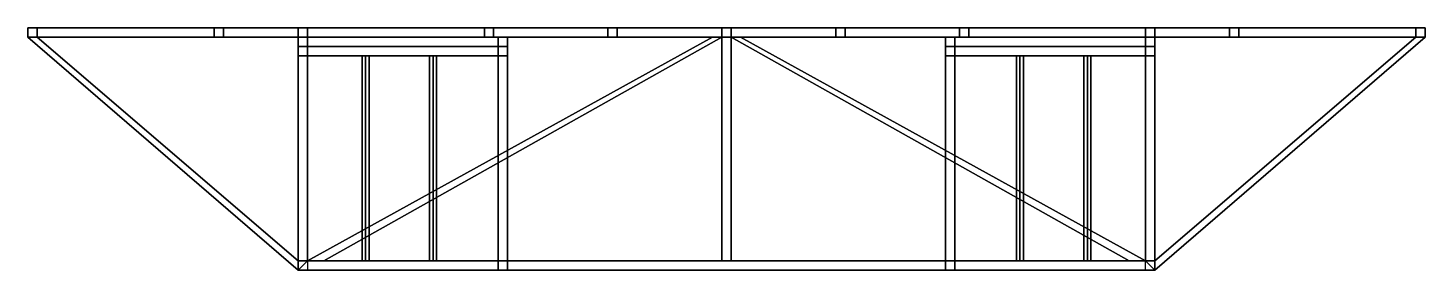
# Model space of a CAD drawing. Extents: x -3 to 3, y -0.5 to 0.54.
import ezdxf

# ---------------------------------------------------------------- set-up
doc = ezdxf.new("R2010")
doc.units = 0
doc.layers.add('RADAR', color=5, linetype='CONTINUOUS')

msp = doc.modelspace()

# ---------------------------------------------------------------- linework, layer by layer
at = {"layer": 'RADAR'}
for points in [[(2.96, 0.54, 1.5), (3, 0.54, 1.46), (-3, 0.54, 1.46), (-2.96, 0.54, 1.5)], [(3, 0.54, 1.46), (3, 0.5, 1.46), (-3, 0.5, 1.46), (-3, 0.54, 1.46)], [(3, 0.54, 4.54), (2.96, 0.54, 4.5), (-2.96, 0.54, 4.5), (-3, 0.54, 4.54)], [(-3, 0.54, 4.54), (-3, 0.5, 4.54), (3, 0.5, 4.54), (3, 0.54, 4.54)], [(-3, 0.54, 4.54), (-2.96, 0.54, 4.5), (-2.96, 0.54, 1.5), (-3, 0.54, 1.46)], [(-3, 0.54, 1.46), (-3, 0.5, 1.46), (-3, 0.5, 4.54), (-3, 0.54, 4.54)], [(-2.96, 0.54, 1.5), (-2.96, 0.5, 1.5), (2.96, 0.5, 1.5), (2.96, 0.54, 1.5)], [(2.96, 0.54, 4.5), (2.96, 0.5, 4.5), (-2.96, 0.5, 4.5), (-2.96, 0.54, 4.5)], [(-2.96, 0.54, 4.5), (-2.96, 0.5, 4.5), (-2.96, 0.5, 1.5), (-2.96, 0.54, 1.5)], [(-2.96, 0.54, 2.98), (-2.96, 0.54, 3.02), (-1.84, 0.54, 3.02), (-1.84, 0.54, 2.98)], [(-1.84, 0.54, 2.98), (-1.84, 0.5, 2.98), (-2.96, 0.5, 2.98), (-2.96, 0.54, 2.98)], [(-2.96, 0.54, 3.02), (-2.96, 0.5, 3.02), (-1.84, 0.5, 3.02), (-1.84, 0.54, 3.02)], [(-2.2, 0.54, 4.5), (-2.16, 0.54, 4.5), (-2.16, 0.54, 1.5), (-2.2, 0.54, 1.5)], [(-2.2, 0.54, 1.5), (-2.2, 0.5, 1.5), (-2.2, 0.5, 4.5), (-2.2, 0.54, 4.5)], [(-2.16, 0.54, 4.5), (-2.16, 0.5, 4.5), (-2.16, 0.5, 1.5), (-2.16, 0.54, 1.5)], [(-1.84, 0.54, 1.5), (-1.84, 0.5, 1.5), (-1.84, 0.5, 4.5), (-1.84, 0.54, 4.5)], [(-1.84, 0.54, 4.5), (-1.8, 0.54, 4.5), (-1.8, 0.54, 1.5), (-1.84, 0.54, 1.5)], [(-1.8, 0.54, 4.5), (-1.8, 0.5, 4.5), (-1.8, 0.5, 1.5), (-1.8, 0.54, 1.5)], [(-1.8, 0.54, 3.25), (-1.8, 0.5, 3.25), (1.8, 0.5, 3.25), (1.8, 0.54, 3.25)], [(1.8, 0.54, 3.21), (1.8, 0.5, 3.21), (-1.8, 0.5, 3.21), (-1.8, 0.54, 3.21)], [(-1.8, 0.54, 3.21), (-1.8, 0.54, 3.25), (1.8, 0.54, 3.25), (1.8, 0.54, 3.21)], [(-1.04, 0.54, 4.5), (-1, 0.54, 4.5), (-1, 0.54, 1.5), (-1.04, 0.54, 1.5)], [(-1.04, 0.54, 1.5), (-1.04, 0.5, 1.5), (-1.04, 0.5, 4.5), (-1.04, 0.54, 4.5)], [(-1, 0.54, 4.5), (-1, 0.5, 4.5), (-1, 0.5, 1.5), (-1, 0.54, 1.5)], [(-0.51, 0.54, 1.5), (-0.51, 0.5, 1.5), (-0.51, 0.5, 4.5), (-0.51, 0.54, 4.5)], [(-0.51, 0.54, 4.5), (-0.47, 0.54, 4.5), (-0.47, 0.54, 1.5), (-0.51, 0.54, 1.5)], [(-0.47, 0.54, 4.5), (-0.47, 0.5, 4.5), (-0.47, 0.5, 1.5), (-0.47, 0.54, 1.5)], [(-0.02, 0.54, 4.56), (0.02, 0.54, 4.56), (0.02, 0.54, 4.54), (-0.02, 0.54, 4.54)], [(-0.02, 0.54, 4.54), (-0.02, 0.5, 4.54), (-0.02, 0.5, 4.56), (-0.02, 0.54, 4.56)], [(0.02, 0.54, 4.56), (0.02, 0.5, 4.56), (0.02, 0.5, 4.54), (0.02, 0.54, 4.54)], [(0.51, 0.54, 1.5), (0.47, 0.54, 1.5), (0.47, 0.54, 4.5), (0.51, 0.54, 4.5)], [(0.47, 0.5, 4.5), (0.47, 0.54, 4.5), (0.47, 0.54, 1.5), (0.47, 0.5, 1.5)], [(0.51, 0.5, 1.5), (0.51, 0.54, 1.5), (0.51, 0.54, 4.5), (0.51, 0.5, 4.5)], [(1, 0.5, 4.5), (1, 0.54, 4.5), (1, 0.54, 1.5), (1, 0.5, 1.5)], [(1.04, 0.54, 1.5), (1, 0.54, 1.5), (1, 0.54, 4.5), (1.04, 0.54, 4.5)], [(1.04, 0.5, 1.5), (1.04, 0.54, 1.5), (1.04, 0.54, 4.5), (1.04, 0.5, 4.5)], [(1.84, 0.54, 1.5), (1.8, 0.54, 1.5), (1.8, 0.54, 4.5), (1.84, 0.54, 4.5)], [(1.8, 0.5, 4.5), (1.8, 0.54, 4.5), (1.8, 0.54, 1.5), (1.8, 0.5, 1.5)], [(1.84, 0.5, 1.5), (1.84, 0.54, 1.5), (1.84, 0.54, 4.5), (1.84, 0.5, 4.5)], [(1.84, 0.54, 2.98), (1.84, 0.54, 3.02), (2.96, 0.54, 3.02), (2.96, 0.54, 2.98)], [(2.96, 0.54, 2.98), (2.96, 0.5, 2.98), (1.84, 0.5, 2.98), (1.84, 0.54, 2.98)], [(1.84, 0.54, 3.02), (1.84, 0.5, 3.02), (2.96, 0.5, 3.02), (2.96, 0.54, 3.02)], [(2.16, 0.5, 4.5), (2.16, 0.54, 4.5), (2.16, 0.54, 1.5), (2.16, 0.5, 1.5)], [(2.2, 0.54, 1.5), (2.16, 0.54, 1.5), (2.16, 0.54, 4.5), (2.2, 0.54, 4.5)], [(2.2, 0.5, 1.5), (2.2, 0.54, 1.5), (2.2, 0.54, 4.5), (2.2, 0.5, 4.5)], [(2.96, 0.54, 4.5), (3, 0.54, 4.54), (3, 0.54, 1.46), (2.96, 0.54, 1.5)], [(2.96, 0.54, 1.5), (2.96, 0.5, 1.5), (2.96, 0.5, 4.5), (2.96, 0.54, 4.5)], [(3, 0.54, 4.54), (3, 0.5, 4.54), (3, 0.5, 1.46), (3, 0.54, 1.46)], [(-2.96, 0.5, 1.5), (-3, 0.5, 1.46), (3, 0.5, 1.46), (2.96, 0.5, 1.5)], [(-3, 0.5, 4.54), (-2.96, 0.5, 4.5), (2.96, 0.5, 4.5), (3, 0.5, 4.54)], [(-3, 0.5, 1.46), (-2.96, 0.5, 1.5), (-2.96, 0.5, 4.5), (-3, 0.5, 4.54)], [(-2.96, 0.5, 4.54), (-3, 0.5, 4.54), (-1.84, -0.5, 4.54), (-1.84, -0.46, 4.54)], [(-1.84, -0.46, 4.5), (-1.84, -0.5, 4.5), (-3, 0.5, 4.5), (-2.96, 0.5, 4.5)], [(-3, 0.5, 4.54), (-3, 0.5, 4.5), (-1.84, -0.5, 4.5), (-1.84, -0.5, 4.54)], [(-1.84, 0.5, 2.98), (-1.84, 0.5, 3.02), (-2.96, 0.5, 3.02), (-2.96, 0.5, 2.98)], [(-1.84, -0.46, 4.54), (-1.84, -0.46, 4.5), (-2.96, 0.5, 4.5), (-2.96, 0.5, 4.54)], [(-2.2, 0.5, 1.5), (-2.16, 0.5, 1.5), (-2.16, 0.5, 4.5), (-2.2, 0.5, 4.5)], [(-1.84, 0.5, 1.5), (-1.8, 0.5, 1.5), (-1.8, 0.5, 4.5), (-1.84, 0.5, 4.5)], [(-1.84, 0.5, 4.5), (-1.84, 0.5, 4.5), (-1.84, -0.5, 4.5)], [(-1.84, 0.5, 4.5), (-1.8, 0.5, 4.5), (-1.8, -0.46, 4.5), (-1.84, -0.5, 4.5)], [(-1.84, -0.5, 4.5), (-1.8, -0.46, 4.5), (-1.8, 0.5, 4.5), (-1.84, 0.5, 4.5)], [(1.8, 0.5, 3.21), (1.8, 0.5, 3.25), (-1.8, 0.5, 3.25), (-1.8, 0.5, 3.21)], [(-1.8, -0.46, 4.5), (-1.8, -0.46, 4.5), (-1.8, 0.5, 4.5)], [(-0.02, 0.5, 4.54), (-0.06, 0.5, 4.54), (-1.8, -0.46, 4.54), (-1.7288, -0.46, 4.54)], [(-1.7288, -0.46, 4.5), (-1.8, -0.46, 4.5), (-0.06, 0.5, 4.5), (-0.02, 0.5, 4.5)], [(-0.06, 0.5, 4.54), (-0.06, 0.5, 4.5), (-1.8, -0.46, 4.5), (-1.8, -0.46, 4.54)], [(-1.7288, -0.46, 4.54), (-1.7288, -0.46, 4.5), (-0.02, 0.5, 4.5), (-0.02, 0.5, 4.54)], [(-1.04, 0.5, 1.5), (-1, 0.5, 1.5), (-1, 0.5, 4.5), (-1.04, 0.5, 4.5)], [(-0.98, 0.5, 0.55), (-0.98, -0.5, 0.55), (-0.98, -0.5, 3), (-0.98, 0.5, 3)], [(-0.98, 0.5, 3), (-0.98, -0.5, 3), (0.98, -0.5, 3), (0.98, 0.5, 3)], [(0.98, 0.5, 3), (0.98, 0.5, 0.55), (-0.98, 0.5, 0.55), (-0.98, 0.5, 3)], [(0.98, 0.5, 0.55), (0.98, -0.5, 0.55), (-0.98, -0.5, 0.55), (-0.98, 0.5, 0.55)], [(-0.98, -0.46, 3.21), (-0.98, -0.46, 3.25), (-0.98, 0.5, 3.25), (-0.98, 0.5, 3.21)], [(-0.98, 0.5, 3.21), (-0.94, 0.5, 3.21), (-0.94, -0.46, 3.21), (-0.98, -0.46, 3.21)], [(-0.98, -0.46, 3.25), (-0.94, -0.46, 3.25), (-0.94, 0.5, 3.25), (-0.98, 0.5, 3.25)], [(-0.94, 0.5, 3.21), (-0.94, 0.5, 3.25), (-0.94, -0.46, 3.25), (-0.94, -0.46, 3.21)], [(-0.51, 0.5, 1.5), (-0.47, 0.5, 1.5), (-0.47, 0.5, 4.5), (-0.51, 0.5, 4.5)], [(-0.02, -0.46, 4.54), (0.02, -0.46, 4.54), (0.02, 0.5, 4.54), (-0.02, 0.5, 4.54)], [(-0.02, 0.5, 4.5), (0.02, 0.5, 4.5), (0.02, -0.46, 4.5), (-0.02, -0.46, 4.5)], [(-0.02, 0.5, 4.54), (-0.02, 0.5, 4.5), (-0.02, -0.46, 4.5), (-0.02, -0.46, 4.54)], [(-0.02, 0.5, 4.54), (0.02, 0.5, 4.54), (0.02, 0.5, 4.56), (-0.02, 0.5, 4.56)], [(0.02, -0.46, 4.54), (0.02, -0.46, 4.5), (0.02, 0.5, 4.5), (0.02, 0.5, 4.54)], [(0.02, 0.5, 4.54), (0.02, 0.5, 4.5), (1.7288, -0.46, 4.5), (1.7288, -0.46, 4.54)], [(0.06, 0.5, 4.54), (0.02, 0.5, 4.54), (1.7288, -0.46, 4.54), (1.8, -0.46, 4.54)], [(1.8, -0.46, 4.5), (1.7288, -0.46, 4.5), (0.02, 0.5, 4.5), (0.06, 0.5, 4.5)], [(1.8, -0.46, 4.54), (1.8, -0.46, 4.5), (0.06, 0.5, 4.5), (0.06, 0.5, 4.54)], [(0.51, 0.5, 4.5), (0.47, 0.5, 4.5), (0.47, 0.5, 1.5), (0.51, 0.5, 1.5)], [(0.94, -0.46, 3.21), (0.94, -0.46, 3.25), (0.94, 0.5, 3.25), (0.94, 0.5, 3.21)], [(0.94, 0.5, 3.21), (0.98, 0.5, 3.21), (0.98, -0.46, 3.21), (0.94, -0.46, 3.21)], [(0.94, -0.46, 3.25), (0.98, -0.46, 3.25), (0.98, 0.5, 3.25), (0.94, 0.5, 3.25)], [(0.98, -0.5, 3), (0.98, -0.5, 0.55), (0.98, 0.5, 0.55), (0.98, 0.5, 3)], [(0.98, 0.5, 3.21), (0.98, 0.5, 3.25), (0.98, -0.46, 3.25), (0.98, -0.46, 3.21)], [(1.04, 0.5, 4.5), (1, 0.5, 4.5), (1, 0.5, 1.5), (1.04, 0.5, 1.5)], [(1.84, 0.5, 4.5), (1.8, 0.5, 4.5), (1.8, 0.5, 1.5), (1.84, 0.5, 1.5)], [(1.8, 0.5, 4.54), (1.8, 0.5, 4.5), (1.8, -0.46, 4.5), (1.8, -0.46, 4.54)], [(1.8, 0.5, 4.5), (1.84, 0.5, 4.5), (1.84, -0.5, 4.5), (1.8, -0.46, 4.5)], [(1.8, -0.46, 4.54), (1.84, -0.5, 4.54), (1.84, 0.5, 4.54), (1.8, 0.5, 4.54)], [(2.96, 0.5, 2.98), (2.96, 0.5, 3.02), (1.84, 0.5, 3.02), (1.84, 0.5, 2.98)], [(1.84, -0.5, 4.54), (1.84, -0.5, 4.5), (1.84, 0.5, 4.5), (1.84, 0.5, 4.54)], [(2.96, 0.5, 4.54), (2.96, 0.5, 4.5), (1.84, -0.46, 4.5), (1.84, -0.46, 4.54)], [(3, 0.5, 4.54), (2.96, 0.5, 4.54), (1.84, -0.46, 4.54), (1.84, -0.5, 4.54)], [(1.84, -0.5, 4.5), (1.84, -0.46, 4.5), (2.96, 0.5, 4.5), (3, 0.5, 4.5)], [(1.84, -0.5, 4.54), (1.84, -0.5, 4.5), (3, 0.5, 4.5), (3, 0.5, 4.54)], [(2.2, 0.5, 4.5), (2.16, 0.5, 4.5), (2.16, 0.5, 1.5), (2.2, 0.5, 1.5)], [(2.96, 0.5, 1.5), (3, 0.5, 1.46), (3, 0.5, 4.54), (2.96, 0.5, 4.5)], [(-1.84, 0.42, 4.5), (-1.84, 0.46, 4.5), (-0.98, 0.46, 3.25), (-0.98, 0.42, 3.25)], [(-1.84, 0.46, 4.5), (-1.8, 0.46, 4.5), (-0.94, 0.46, 3.25), (-0.98, 0.46, 3.25)], [(-0.98, 0.42, 3.25), (-0.94, 0.42, 3.25), (-1.8, 0.42, 4.5), (-1.84, 0.42, 4.5)], [(-0.94, 0.42, 3.25), (-0.94, 0.46, 3.25), (-1.8, 0.46, 4.5), (-1.8, 0.42, 4.5)], [(-1.55, 0.42, 4.125), (-1.565, 0.42, 4.11), (-1.565, -0.46, 4.11), (-1.55, -0.46, 4.125)], [(-1.565, 0.42, 4.11), (-1.55, 0.42, 4.095), (-1.55, -0.46, 4.095), (-1.565, -0.46, 4.11)], [(-1.535, 0.42, 4.11), (-1.55, 0.42, 4.125), (-1.55, -0.46, 4.125), (-1.535, -0.46, 4.11)], [(-1.55, 0.42, 4.095), (-1.535, 0.42, 4.11), (-1.535, -0.46, 4.11), (-1.55, -0.46, 4.095)], [(-1.275, 0.42, 3.69), (-1.26, 0.42, 3.675), (-1.26, -0.46, 3.675), (-1.275, -0.46, 3.69)], [(-1.26, 0.42, 3.705), (-1.275, 0.42, 3.69), (-1.275, -0.46, 3.69), (-1.26, -0.46, 3.705)], [(-1.26, 0.42, 3.675), (-1.245, 0.42, 3.69), (-1.245, -0.46, 3.69), (-1.26, -0.46, 3.675)], [(-1.245, 0.42, 3.69), (-1.26, 0.42, 3.705), (-1.26, -0.46, 3.705), (-1.245, -0.46, 3.69)], [(-0.98, 0.42, 3.21), (-0.98, 0.46, 3.21), (-0.98, 0.46, 3), (-0.98, 0.42, 3)], [(-0.98, 0.46, 3.21), (-0.94, 0.46, 3.21), (-0.94, 0.46, 3), (-0.98, 0.46, 3)], [(-0.98, 0.42, 3), (-0.94, 0.42, 3), (-0.94, 0.42, 3.21), (-0.98, 0.42, 3.21)], [(-0.94, 0.42, 3), (-0.94, 0.46, 3), (-0.94, 0.46, 3.21), (-0.94, 0.42, 3.21)], [(0.94, 0.42, 3.21), (0.94, 0.46, 3.21), (0.94, 0.46, 3), (0.94, 0.42, 3)], [(0.94, 0.46, 3.21), (0.98, 0.46, 3.21), (0.98, 0.46, 3), (0.94, 0.46, 3)], [(1.8, 0.46, 4.5), (1.84, 0.46, 4.5), (0.98, 0.46, 3.25), (0.94, 0.46, 3.25)], [(1.8, 0.42, 4.5), (1.8, 0.46, 4.5), (0.94, 0.46, 3.25), (0.94, 0.42, 3.25)], [(0.94, 0.42, 3), (0.98, 0.42, 3), (0.98, 0.42, 3.21), (0.94, 0.42, 3.21)], [(0.94, 0.42, 3.25), (0.98, 0.42, 3.25), (1.84, 0.42, 4.5), (1.8, 0.42, 4.5)], [(0.98, 0.42, 3), (0.98, 0.46, 3), (0.98, 0.46, 3.21), (0.98, 0.42, 3.21)], [(0.98, 0.42, 3.25), (0.98, 0.46, 3.25), (1.84, 0.46, 4.5), (1.84, 0.42, 4.5)], [(1.26, -0.46, 3.675), (1.245, -0.46, 3.69), (1.245, 0.42, 3.69), (1.26, 0.42, 3.675)], [(1.245, -0.46, 3.69), (1.26, -0.46, 3.705), (1.26, 0.42, 3.705), (1.245, 0.42, 3.69)], [(1.275, -0.46, 3.69), (1.26, -0.46, 3.675), (1.26, 0.42, 3.675), (1.275, 0.42, 3.69)], [(1.26, -0.46, 3.705), (1.275, -0.46, 3.69), (1.275, 0.42, 3.69), (1.26, 0.42, 3.705)], [(1.55, -0.46, 4.095), (1.535, -0.46, 4.11), (1.535, 0.42, 4.11), (1.55, 0.42, 4.095)], [(1.535, -0.46, 4.11), (1.55, -0.46, 4.125), (1.55, 0.42, 4.125), (1.535, 0.42, 4.11)], [(1.565, -0.46, 4.11), (1.55, -0.46, 4.095), (1.55, 0.42, 4.095), (1.565, 0.42, 4.11)], [(1.55, -0.46, 4.125), (1.565, -0.46, 4.11), (1.565, 0.42, 4.11), (1.55, 0.42, 4.125)], [(1.8, -0.46, 4.5), (1.84, -0.5, 4.5), (-1.84, -0.5, 4.5), (-1.8, -0.46, 4.5)], [(-1.8, -0.46, 4.54), (-1.84, -0.5, 4.54), (1.84, -0.5, 4.54), (1.8, -0.46, 4.54)], [(-1.84, -0.5, 4.5), (-1.84, -0.46, 4.5), (-0.98, -0.46, 3.25), (-0.98, -0.5, 3.25)], [(-1.84, -0.46, 4.5), (-1.8, -0.46, 4.5), (-0.94, -0.46, 3.25), (-0.98, -0.46, 3.25)], [(1.8, -0.46, 4.54), (1.8, -0.46, 4.5), (-1.8, -0.46, 4.5), (-1.8, -0.46, 4.54)], [(-0.94, -0.5, 3.25), (-0.94, -0.46, 3.25), (-1.8, -0.46, 4.5), (-1.8, -0.5, 4.5)], [(-0.98, -0.5, 3.25), (-0.98, -0.46, 3.25), (-0.98, -0.46, 3), (-0.98, -0.5, 3)], [(-0.98, -0.46, 3.21), (-0.94, -0.46, 3.21), (-0.94, -0.46, 3), (-0.98, -0.46, 3)], [(-0.94, -0.5, 3), (-0.94, -0.46, 3), (-0.94, -0.46, 3.25), (-0.94, -0.5, 3.25)], [(0.94, -0.5, 3.25), (0.94, -0.46, 3.25), (0.94, -0.46, 3), (0.94, -0.5, 3)], [(0.94, -0.46, 3.21), (0.98, -0.46, 3.21), (0.98, -0.46, 3), (0.94, -0.46, 3)], [(1.8, -0.5, 4.5), (1.8, -0.46, 4.5), (0.94, -0.46, 3.25), (0.94, -0.5, 3.25)], [(1.8, -0.46, 4.5), (1.84, -0.46, 4.5), (0.98, -0.46, 3.25), (0.94, -0.46, 3.25)], [(0.98, -0.5, 3), (0.98, -0.46, 3), (0.98, -0.46, 3.25), (0.98, -0.5, 3.25)], [(0.98, -0.5, 3.25), (0.98, -0.46, 3.25), (1.84, -0.46, 4.5), (1.84, -0.5, 4.5)], [(-1.84, -0.5, 4.54), (-1.84, -0.5, 4.5), (1.84, -0.5, 4.5), (1.84, -0.5, 4.54)], [(-0.98, -0.5, 3.25), (-0.94, -0.5, 3.25), (-1.8, -0.5, 4.5), (-1.84, -0.5, 4.5)], [(-0.98, -0.5, 3), (-0.98, -0.5, 0.55), (0.98, -0.5, 0.55), (0.98, -0.5, 3)], [(-0.98, -0.5, 3), (-0.94, -0.5, 3), (-0.94, -0.5, 3.25), (-0.98, -0.5, 3.25)], [(0.94, -0.5, 3), (0.98, -0.5, 3), (0.98, -0.5, 3.25), (0.94, -0.5, 3.25)], [(0.94, -0.5, 3.25), (0.98, -0.5, 3.25), (1.84, -0.5, 4.5), (1.8, -0.5, 4.5)]]:
    msp.add_3dface(points, dxfattribs=at)

doc.saveas('drawing.dxf')
